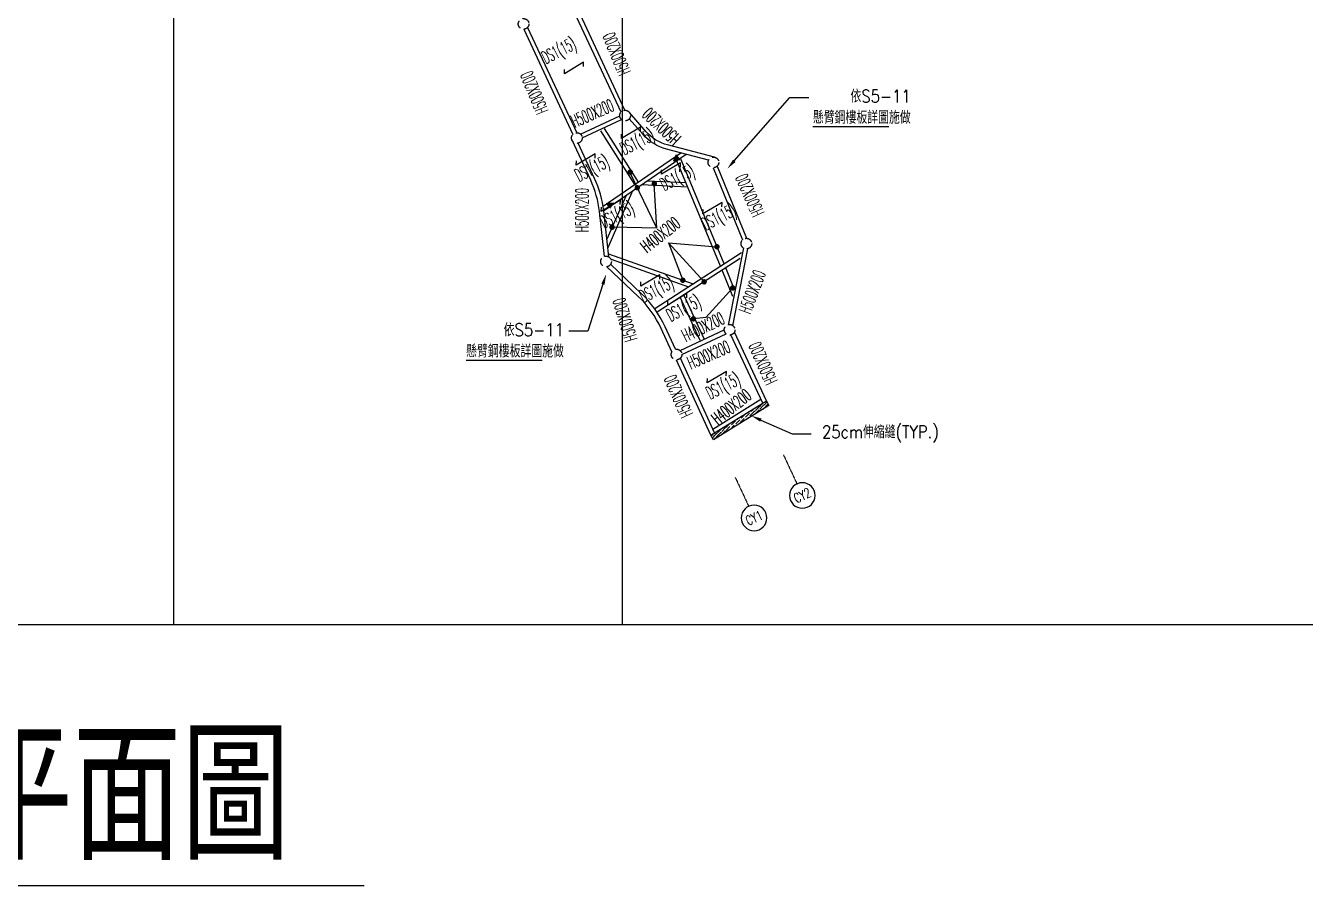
# Model space of a CAD drawing. Header units: centimetres. Extents: x -47768 to 194820, y -149527 to 141949.
# Drawn here: x 65955 to 71968, y -21395 to -17353 of the extents above; entities that cross this region are included whole.
import ezdxf
from ezdxf import colors
from ezdxf.entities.mleader import LeaderData, LeaderLine
from ezdxf.enums import TextEntityAlignment as Align
from ezdxf.math import Vec2, Vec3

# ---------------------------------------------------------------- set-up
doc = ezdxf.new("R2010")
doc.units = ezdxf.units.CM
doc.linetypes.add('HIDDEN', pattern=[0.375, 0.25, -0.125])
doc.linetypes.add('PHANTOM2', pattern=[1.25, 0.625, -0.125, 0.125, -0.125, 0.125, -0.125])
doc.layers.get('0').update_dxf_attribs({"color": 8})
for name, color, linetype in [('0S-colhead', 8, 'HIDDEN'), ('0S-SB', 6, 'Continuous'), ('0S-SJ', 3, 'Continuous'), ('0S-伸縮縫', 4, 'Continuous'), ('0S-剛接符號', 2, 'Continuous'), ('0S-鋼筋', 1, 'Continuous'), ('1S-BN', 7, 'Continuous'), ('1S-SJN', 3, 'Continuous'), ('1S-SN', 4, 'Continuous'), ('1S-TEXT', 7, 'Continuous'), ('grid2', 4, 'Continuous'), ('SJ', 3, 'Continuous')]:
    doc.layers.add(name, color=color, linetype=linetype)
doc.layers.add('0S-繪圖區', color=171, linetype='Continuous', plot=False)
doc.layers.add('1S-TEXT2', color=2, linetype='Continuous', plot=False)
doc.styles.add('ae', font='romans.shx', dxfattribs={"bigfont": 'chineset.shx'})
doc.styles.add('CHINA', font='romans.shx', dxfattribs={"width": 0.85, "bigfont": 'chineset.shx'})
doc.styles.add('ROMANS', font='simplex.shx', dxfattribs={"height": 4, "bigfont": 'chineset.shx'})

# ---------------------------------------------------------------- blocks, each defined once
blk = doc.blocks.new('*U147')
at = {"color": 0, "ltscale": 100}
for points in [[(-36.3, 27), (36.3, 27), (36.3, -27), (-36.3, -27)], [(22.253, -6.279), (36.3, -6.279), (36.3, -27), (22.253, -27)]]:
    blk.add_lwpolyline(points, close=True, dxfattribs=at)
blk = doc.blocks.new('*U148')
at = {"color": 0, "ltscale": 100}
blk.add_lwpolyline([(-36.3, 27), (36.3, 27), (36.3, -27), (-36.3, -27)], close=True, dxfattribs=at)
blk = doc.blocks.new('markt002')
blk.add_circle((0, 0), 0.5)
at = {"style": 'ROMANS', "width": 0.7}
blk.add_attdef('NO.', text='', height=0.375, dxfattribs=at).set_placement((0, 0), align=Align.MIDDLE)
blk = doc.blocks.new('zw$A619')
at = {"linetype": 'HIDDEN', "ltscale": 150}
for centre in [(-184.3, -366.5), (495.7, -366.5), (618.6, -794.1), (-158.1, -932.6), (321.5, -1496.3), (94.9, -1601.9), (571.8, -2033.2), (345.2, -2138.8), (822, -2569.7), (595.4, -2675.3), (1237.1, -2789.7), (1391.9, -3171.5), (732.6, -3255.6), (1313, -3576.5), (1063.8, -3692.7)]:
    blk.add_circle(centre, 25, dxfattribs=at)

msp = doc.modelspace()

# ---------------------------------------------------------------- hatches: boundary and pattern name
at = {"layer": '0S-伸縮縫', "ltscale": 100}
h = msp.add_hatch(dxfattribs=at)
h.set_pattern_fill('ANSI36', color=256, scale=83.3)
h.set_pattern_definition([(45, (-72085.643, -131136.783), (5.522062, 20.24756074), [26.03125, -5.20625, 0, -5.20625])])
h.paths.add_polyline_path([(69187.6782, -19300.162), (69174.5064, -19278.9134), (69435.6723, -19117.0193), (69446.3125, -19139.8372)])
at = {"layer": '0S-剛接符號', "ltscale": 100}
h = msp.add_hatch(color=256, dxfattribs=at)
h.dxf.hatch_style = 1
h.paths.add_polyline_path([(69029.1318, -17982.4661), (69011.4443, -17961.2038), (68999.0257, -17989.5224)])
h = msp.add_hatch(color=256, dxfattribs=at)
h.dxf.hatch_style = 1
h.paths.add_polyline_path([(68699.0811, -18211.9443), (68685.6494, -18187.7674), (68716.5421, -18186.4241)])

# ---------------------------------------------------------------- linework, layer by layer
at = {"layer": '0S-SB', "ltscale": 100}
for p, q in [((68752.935, -17759.8029), (68522.0967, -17264.7674)), ((68771.0612, -17751.3506), (68540.2229, -17256.315)), ((68561.5682, -17863.2081), (68746.6418, -17776.9029)), ((68570.0208, -17881.3341), (68755.0945, -17795.0289)), ((69186.1057, -18021.2995), (69323.7011, -18360.6921)), ((69204.6404, -18013.7852), (69342.2358, -18353.1778)), ((69327.338, -18398.7455), (69256.6516, -18761.5556)), ((69346.9689, -18402.5702), (69276.2825, -18765.3803))]:
    msp.add_line(p, q, dxfattribs=at)
at = {"layer": '0S-SB'}
for p, q in [((68295.615, -17370.3219), (68526.4902, -17865.452)), ((68313.7413, -17361.8698), (68544.6164, -17856.9999)), ((69029.9386, -18880.8819), (69237.817, -18783.9466)), ((69038.3909, -18899.008), (69246.2694, -18802.0727)), ((69418.5532, -19127.6313), (69269.1778, -18807.2948)), ((69435.6723, -19117.0193), (69285.1017, -18794.1197))]:
    msp.add_line(p, q, dxfattribs=at)
at = {"layer": '0S-SB', "ltscale": 100}
for points in [[(69164.3045, -17985.2982), (68966.635, -17933.9746, -0.150906719), (68856.1865, -17865.7116), (68791.4651, -17791.5687)], [(69192.031, -17971.8341), (68971.6613, -17914.6164, -0.150906719), (68871.2535, -17852.5592), (68792.0582, -17761.8355)], [(68674.5946, -18438.3746), (68651.1836, -18227.0385, 0.081682714), (68610.0055, -18080.1557), (68522.4569, -17892.5463)], [(68694.9771, -18440.723), (68671.062, -18224.8365, 0.081823541), (68628.0157, -18071.4549), (68550.9442, -17906.297)], [(68991.464, -18887.3401), (68941.2581, -18777.191, 0.096362387), (68833.6674, -18626.4202), (68686.452, -18486.8162)], [(69007.8257, -18875.0147), (68959.4568, -18768.896, 0.096362387), (68847.4294, -18611.9079), (68703.4937, -18475.414)]]:
    msp.add_lwpolyline(points, format="xyb", dxfattribs=at)
at = {"layer": '0S-SB'}
for points in [[(69174.5064, -19278.9134), (69013.4841, -18925.639)], [(69191.6439, -19268.29), (69031.6828, -18917.3441)]]:
    msp.add_lwpolyline(points, dxfattribs=at)
at = {"layer": '0S-SJ', "ltscale": 100}
for p, q in [((68667.9702, -18201.8934), (69033.7358, -17951.3968)), ((68670.977, -18224.0748), (69059.4009, -17958.0606)), ((69236.5264, -18473.5227), (69031.9112, -17976.8871)), ((69219.4537, -18484.5864), (69015.0405, -17988.4411)), ((69057.9515, -18092.5932), (68875.5932, -18083.9423)), ((68775.9944, -18152.1531), (68685.7703, -18357.6117)), ((68807.2325, -18130.7595), (68690.1706, -18397.3335)), ((69066.3652, -18113.0148), (68848.2511, -18102.6677)), ((68693.3151, -18425.7203), (69091.1674, -18567.7203)), ((68706.2397, -18451.569), (69070.0363, -18581.414)), ((69317.9562, -18420.7533), (68910.7464, -18684.6395)), ((69312.642, -18448.0294), (68922.0575, -18701.1418)), ((69277.8872, -18626.4144), (69227.2035, -18503.3965)), ((69284.8321, -18590.7688), (69244.2762, -18492.3328))]:
    msp.add_line(p, q, dxfattribs=at)
at = {"layer": '0S-伸縮縫', "ltscale": 100}
msp.add_lwpolyline([(69187.6782, -19300.162), (69174.5064, -19278.9134), (69435.6723, -19117.0193), (69446.3125, -19139.8372), (69187.6782, -19300.162)], close=True, dxfattribs=at)
at = {"layer": '0S-剛接符號'}
for points in [[(69029.1318, -17982.4661), (69011.4443, -17961.2038), (68999.0257, -17989.5224)], [(68699.0811, -18211.9443), (68685.6494, -18187.7674), (68716.5421, -18186.4241)]]:
    msp.add_lwpolyline(points, close=True, dxfattribs=at)
at = {"layer": '0S-鋼筋', "color": 3, "ltscale": 100}
for p, q in [((69183.2813, -19249.943), (69410.041, -19109.3769)), ((69191.6439, -19268.29), (69418.5532, -19127.6313))]:
    msp.add_line(p, q, dxfattribs=at)
at = {"layer": '1S-SN', "color": 4, "linetype": 'Continuous'}
for p, q in [((68921.5993, -18304.9412), (68796.3418, -18048.1542)), ((68921.5993, -18304.9412), (68908.8176, -18096.6828)), ((68921.5993, -18304.9412), (68710.5758, -18301.1247)), ((68975.4088, -18374.2125), (69042.9931, -18550.5267)), ((68975.4088, -18374.2125), (69203.41, -18393.1435)), ((68975.4088, -18374.2125), (69143.067, -18557.8184)), ((69277.2649, -18586.3995), (69151.7475, -18725.4516)), ((69151.7475, -18725.4516), (69092.6563, -18731.6831))]:
    msp.add_line(p, q, dxfattribs=at)
at = {"layer": '1S-SN', "ltscale": 5}
for points in [[(68575.7005, -17546.2005), (68576.3652, -17525.8875), (68486.6551, -17579.6453), (68487.3197, -17559.3324)], [(68843.3699, -17850.9927), (68844.0345, -17830.6797), (68754.3245, -17884.4375), (68754.9891, -17864.1245)], [(68631.0315, -17975.9728), (68631.6961, -17955.6598), (68541.9861, -18009.4176), (68542.6507, -17989.1047)], [(69031.5787, -18018.4733), (69032.2434, -17998.1603), (68942.5333, -18051.9181), (68943.1979, -18031.6052)], [(68748.8815, -18194.4196), (68749.5462, -18174.1066), (68659.8361, -18227.8644), (68660.5007, -18207.5515)], [(69226.429, -18204.8518), (69227.0936, -18184.5389), (69137.3836, -18238.2966), (69138.0482, -18217.9837)], [(68934.1536, -18544.569), (68934.8182, -18524.2561), (68845.1082, -18578.0138), (68845.7728, -18557.7009)], [(69061.4822, -18633.4734), (69062.1468, -18613.1604), (68972.4368, -18666.9182), (68973.1014, -18646.6052)], [(69247.1039, -18999.2701), (69247.7685, -18978.9571), (69158.0585, -19032.7149), (69158.7231, -19012.402)]]:
    msp.add_lwpolyline(points, dxfattribs=at)
at = {"layer": '1S-SN', "color": 4, "linetype": 'Continuous', "const_width": 13.5}
for points in [[(68790.4802, -18039.1997, -0.584755303), (68800.9884, -18039.1997, -1.710117025), (68790.4802, -18039.1997, -0.557367557)], [(68903.5635, -18093.7264, -0.584755303), (68914.0717, -18093.7264, -1.710117025), (68903.5635, -18093.7264, -0.557367557)], [(68823.8955, -18112.7931, -0.584755303), (68834.4038, -18112.7931, -1.710117025), (68823.8955, -18112.7931, -0.557367557)], [(68705.3217, -18298.1683, -0.584755303), (68715.8299, -18298.1683, -1.710117025), (68705.3217, -18298.1683, -0.557367557)], [(69198.1558, -18390.1871, -0.584755303), (69208.6641, -18390.1871, -1.710117025), (69198.1558, -18390.1871, -0.557367557)], [(69037.739, -18547.5703, -0.584755303), (69048.2473, -18547.5703, -1.710117025), (69037.739, -18547.5703, -0.557367557)], [(69137.8129, -18554.862, -0.584755303), (69148.3212, -18554.862, -1.710117025), (69137.8129, -18554.862, -0.557367557)], [(69272.0107, -18583.4431, -0.584755303), (69282.519, -18583.4431, -1.710117025), (69272.0107, -18583.4431, -0.557367557)], [(69087.4022, -18728.7267, -0.584755303), (69097.9105, -18728.7267, -1.710117025), (69087.4022, -18728.7267, -0.557367557)]]:
    msp.add_lwpolyline(points, format="xyb", dxfattribs=at)
at = {"layer": 'grid2', "linetype": 'PHANTOM2', "ltscale": 0.1}
for p, q in [((69515.5584, -19371.5958), (69578.9535, -19507.5408)), ((69289.0248, -19477.2299), (69352.4199, -19613.1749))]:
    msp.add_line(p, q, dxfattribs=at)
at = {"layer": 'SJ', "ltscale": 100}
for p, q in [((68656.2737, -17848.066), (68816.5213, -18099.7512)), ((68673.1443, -17837.3244), (68833.3919, -18089.0096)), ((69029.0532, -18628.4007), (69122.8555, -18832.0371)), ((69047.2186, -18620.033), (69141.0209, -18823.6695))]:
    msp.add_line(p, q, dxfattribs=at)

# ---------------------------------------------------------------- block references
at = {"layer": '0S-colhead', "ltscale": 100}
msp.add_blockref('zw$A619', (67949.6344, -15206.6488), dxfattribs=at)
at = {"layer": '0S-繪圖區', "ltscale": 100, "xscale": 150, "yscale": 150, "zscale": 150}
msp.add_blockref('*U147', (63312.9822, -16120.8903), dxfattribs=at)
at = {"layer": '0S-繪圖區', "color": 11, "ltscale": 100, "xscale": 150, "yscale": 150, "zscale": 150}
msp.add_blockref('*U148', (71055.4348, -16120.8903), dxfattribs=at)
at = {"layer": 'grid2', "linetype": 'PHANTOM2', "ltscale": 0.1}
ref = msp.add_blockref('markt002', (69604.3115, -19561.9189), dxfattribs=dict(at, xscale=-119.9999999999999, yscale=119.9999999999999, zscale=119.9999999999999, rotation=205.000988600955))
ref.add_attrib('NO.', 'CY2', dxfattribs={"layer": '0', "height": 45, "rotation": 385.0009886, "style": 'ROMANS', "width": 0.7}).set_placement((69604.3115, -19561.9189), align=Align.MIDDLE)
ref = msp.add_blockref('markt002', (69377.778, -19667.553), dxfattribs=dict(at, xscale=-119.9999999999999, yscale=119.9999999999999, zscale=119.9999999999999, rotation=205.000988600955))
ref.add_attrib('NO.', 'CY1', dxfattribs={"layer": '0', "height": 45, "rotation": 385.0009886, "style": 'ROMANS', "width": 0.7}).set_placement((69377.778, -19667.553), align=Align.MIDDLE)

# ---------------------------------------------------------------- texts
at = {"layer": '1S-BN', "color": 7, "linetype": 'Continuous', "style": 'CHINA', "width": 0.5}
for rotation, p in [(112.57530556, (68732.0712, -17486.8017)), (112.57530556, (68345.3668, -17668.9522)), (23.70786899, (68618.1585, -17765.5387)), (136.41166301, (68943.1839, -17827.2361)), (114.13854143, (69357.8917, -18150.8972)), (90, (68569.3594, -18220.6448)), (69.61602261, (69368.7206, -18604.7816)), (106.80037764, (68771.1777, -18736.0684)), (23.70786899, (69164.2776, -18900.3765)), (113.75461752, (69419.9422, -18940.5491)), (113.75461752, (69021.9796, -19095.7951))]:
    msp.add_text('H500X200', height=60, rotation=rotation, dxfattribs=at).set_placement(p, align=Align.MIDDLE)
at = {"layer": '1S-SJN', "linetype": 'Continuous', "style": 'CHINA', "width": 0.5}
for rotation, p in [(398.50925626, (68936.9551, -18336.4218)), (745.83786405, (69137.9756, -18769.64)), (398.50925626, (69270.6764, -19144.7205))]:
    msp.add_text('H400X200', height=60, rotation=rotation, dxfattribs=at).set_placement(p, align=Align.MIDDLE)
at = {"layer": '1S-SN', "linetype": 'Continuous', "style": 'ae', "width": 0.5}
for p in [(68400.0509, -17535.1363), (68767.9737, -17963.7917), (68555.6353, -18088.7718), (68956.1825, -18131.2723), (68673.4853, -18307.2186), (69151.0328, -18317.6509), (68858.7574, -18657.3681), (68986.086, -18746.2724), (69171.7077, -19112.0691)]:
    msp.add_text('DS1(15)', height=60, rotation=386.97229329, dxfattribs=at).set_placement(p)
at = {"layer": '1S-TEXT2', "style": 'CHINA', "width": 0.85}
msp.add_text('%%U二層結構平面圖 ', height=600, dxfattribs=at).set_placement((63626.8428, -21275.0092))

# ---------------------------------------------------------------- leaders
at = {"layer": '1S-TEXT', "color": 7, "linetype": 'Continuous'}
ml = msp.add_multileader_mtext('Standard', dxfattribs=at)
ml.set_content('{\\C7;依S5-11\\P\\L懸臂鋼樓板詳圖\\l施做', color=7, style='CHINA')
ml.set_leader_properties(color=256, linetype='ByLayer', lineweight=-1)
ml.build(insert=Vec2(0, 0))
ml.multileader.update_dxf_attribs({"dogleg_length": 0.6, "arrow_head_size": 49.5, "scale": 150})
ctx = ml.context
ctx.base_point, ctx.scale, ctx.char_height, ctx.arrow_head_size, ctx.landing_gap_size, ctx.plane_origin = Vec3(69635.0606, -17691.0633), 150, 60, 49.5, 22.5, Vec3(69252.2076, -18026.2107)
ctx.text_align_type = 2
notes = []
notes.append((ctx, [(0, (1, 1, 0), (69545.0606, -17691.0633), (1, 0), 90, [(0, [(69252.2076, -18026.2107)], 256, [])])]))
ctx.mtext.insert, ctx.mtext.alignment, ctx.mtext.flow_direction = Vec3(70113.3731, -17655.0633), 3, 5
ml = msp.add_multileader_mtext('Standard', dxfattribs=at)
ml.set_content('依S5-11\\P{\\L懸臂鋼樓板詳圖}施做', color=7, style='CHINA')
ml.set_leader_properties(color=256, linetype='ByLayer', lineweight=-1)
ml.build(insert=Vec2(0, 0))
ml.multileader.update_dxf_attribs({"dogleg_length": 0.6, "arrow_head_size": 49.5, "scale": 150})
ctx = ml.context
ctx.base_point, ctx.scale, ctx.char_height, ctx.arrow_head_size, ctx.landing_gap_size, ctx.plane_origin = Vec3(68005.8281, -18789.5195), 150, 60, 49.5, 22.5, Vec3(68682.6545, -18522.2282)
ctx.text_align_type = 2
notes.append((ctx, [(0, (1, 1, 0), (68596.6406, -18789.5195), (-1, 0), 90, [(0, [(68682.6545, -18522.2282)], 256, [])])]))
ctx.mtext.insert, ctx.mtext.alignment, ctx.mtext.flow_direction = Vec3(68484.1406, -18753.5195), 3, 5
ml = msp.add_multileader_mtext('Standard', dxfattribs=at)
ml.set_content('25cm伸縮縫(TYP.)', color=7, style='CHINA')
ml.set_leader_properties(color=256, linetype='ByLayer', lineweight=-1)
ml.build(insert=Vec2(0, 0))
ml.multileader.update_dxf_attribs({"dogleg_length": 0.6, "arrow_head_size": 49.5, "scale": 150})
ctx = ml.context
ctx.base_point, ctx.scale, ctx.char_height, ctx.arrow_head_size, ctx.landing_gap_size, ctx.plane_origin = Vec3(69646.5775, -19273.0541), 150, 60, 49.5, 22.5, Vec3(69529.5724, -19267.4926)
ctx.text_align_type = 2
notes.append((ctx, [(0, (1, 1, 0), (69556.5775, -19273.0541), (1, 0), 90, [(0, [(69364.3487, -19187.5309)], 0, [])])]))
ctx.mtext.insert, ctx.mtext.alignment, ctx.mtext.flow_direction = Vec3(70245.3775, -19233.1541), 3, 5
for ctx, leaders in notes:
    for number, flags, end, landing, length, lines in leaders:
        leader = LeaderData()
        leader.index, (leader.has_last_leader_line, leader.has_dogleg_vector, leader.attachment_direction) = number, flags
        leader.last_leader_point, leader.dogleg_vector, leader.dogleg_length = Vec3(end), Vec3(landing), length
        for number, points, colour, breaks in lines:
            line = LeaderLine()
            line.index, line.vertices, line.color, line.breaks = number, Vec3.list(points), colors.encode_raw_color(colour), breaks
            leader.lines.append(line)
        ctx.leaders.append(leader)

doc.saveas('drawing.dxf')
